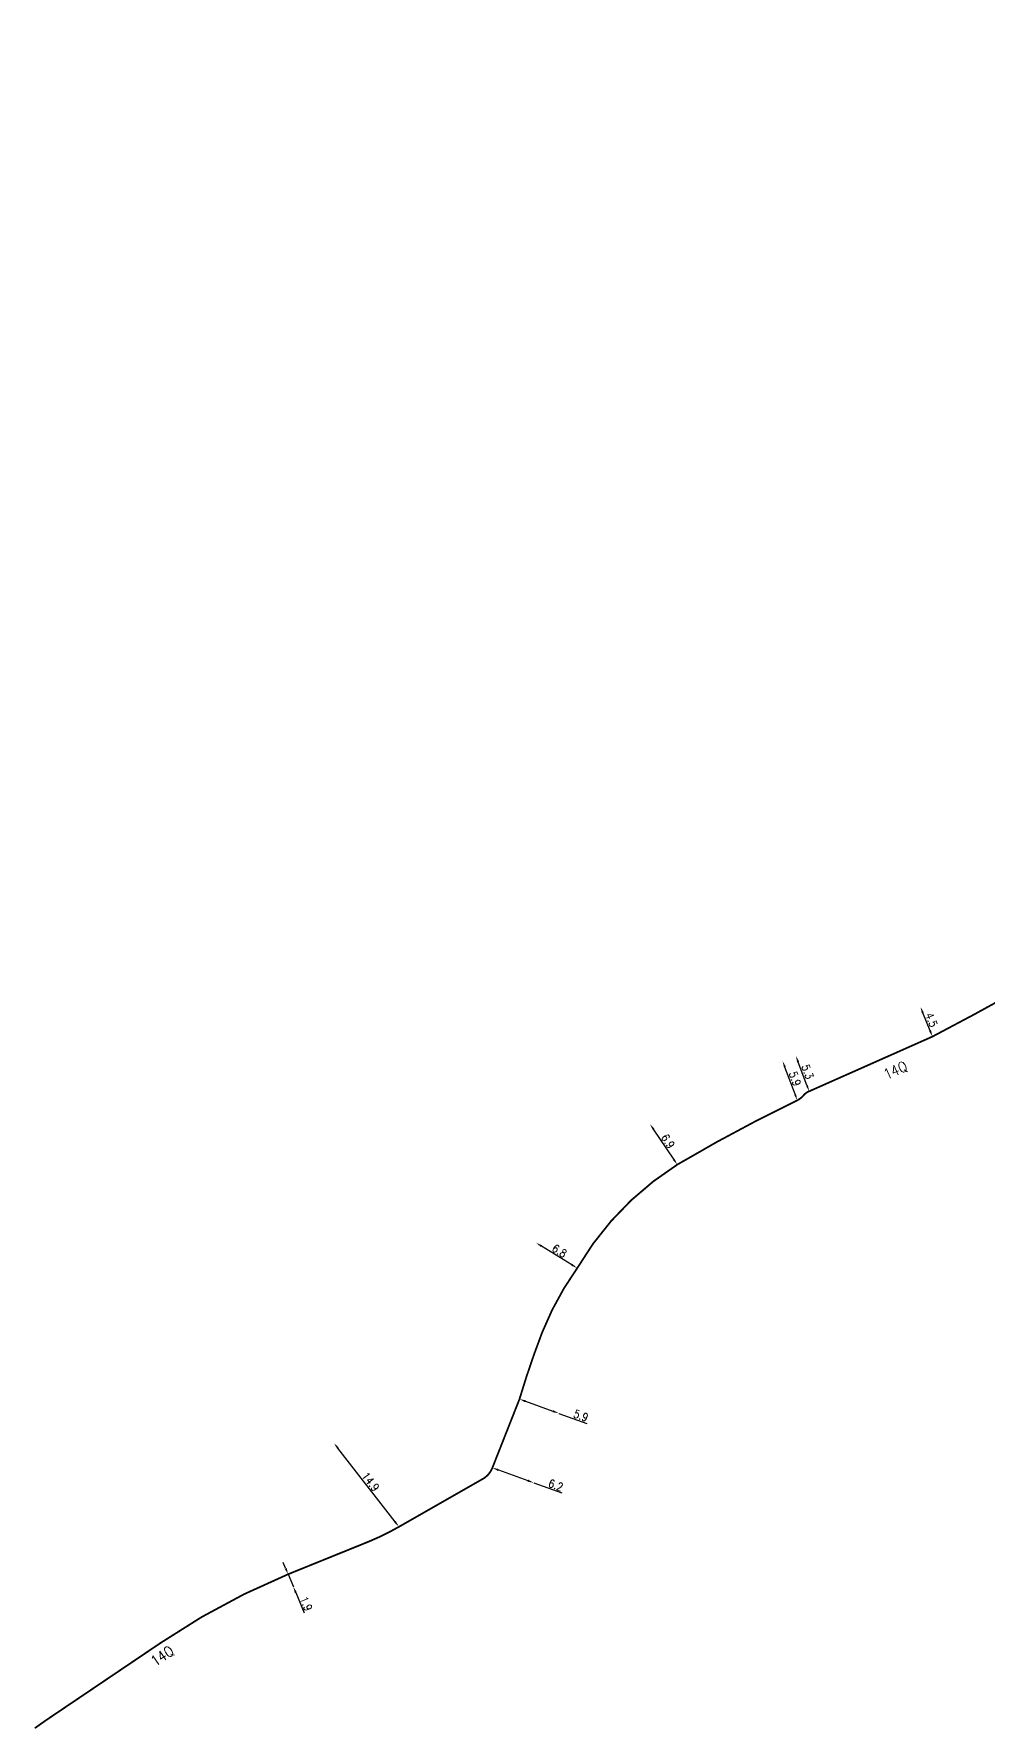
# Model space of a CAD drawing. Header units: millimetres. Extents: x 266003 to 267005, y 124000 to 124996.
# Drawn here: x 266618.1 to 266752.3, y 123999.9 to 124238.2 of the extents above; entities that cross this region are included whole.
import ezdxf

# ---------------------------------------------------------------- set-up
doc = ezdxf.new("R2010")
doc.units = ezdxf.units.MM
doc.header["$PDMODE"] = 34
doc.linetypes.add('S_ST', pattern=[14, 8, -1.5, 0, -1.5, 0, -1.5, 0, -1.5])
doc.layers.get('DEFPOINTS').update_dxf_attribs({"linetype": 'CONTINUOUS'})
doc.layers.add('S_100', color=5, linetype='CONTINUOUS')
doc.styles.get("Standard").update_dxf_attribs({"font": 'romans.shx', "width": 0.85})
doc.dimstyles.get("Standard").update_dxf_attribs({"dimtxt": 1.5, "dimasz": 1.2, "dimexe": 0.625, "dimexo": 0.625, "dimgap": 0.25, "dimtad": 1, "dimdec": 1, "dimzin": 0, "dimdsep": 46, "dimtxsty": 'Standard', "dimcen": -0.5, "dimadec": 0, "dimazin": 0, "dimtfac": 1, "dimtdec": 1, "dimtmove": 0, "dimatfit": 3, "dimfxl": 0, "dimtolj": 1, "dimtzin": 0, "dimarcsym": 0})

# ---------------------------------------------------------------- blocks, each defined once
blk = doc.blocks.new('*D17')
at = {"layer": 'DEFPOINTS', "color": 0, "linetype": 'Continuous'}
for p in [(266653.88, 124021.65), (266654.61, 124019.89), (266654.61, 124019.89)]:
    blk.add_point(p, dxfattribs=at)
at = {"layer": 'S_100', "color": 0, "linetype": 'Continuous', "lineweight": -2}
for p, q in [((266653.53, 124022.48), (266653.19, 124023.31)), ((266653.45, 124021.47), (266653.45, 124021.47)), ((266653.88, 124021.65), (266654.61, 124019.89)), ((266654.96, 124019.06), (266656.15, 124016.21))]:
    blk.add_line(p, q, dxfattribs=at)
at = {"layer": 'S_100', "color": 0, "linetype": 'Continuous'}
for points in [[(266653.67, 124022.54), (266653.39, 124022.42), (266653.88, 124021.65)], [(266655.1, 124019.12), (266654.82, 124019.01), (266654.61, 124019.89)]]:
    blk.add_solid(points, dxfattribs=at)
at = {"layer": 'S_100', "color": 0, "linetype": 'Continuous', "insert": (266656.42, 124017.51), "char_height": 1.125, "attachment_point": 5, "rotation": 292.6509}
blk.add_mtext('\\A1;1.9', dxfattribs=at)
blk = doc.blocks.new('*D18')
at = {"layer": 'DEFPOINTS', "color": 0, "linetype": 'Continuous'}
for p in [(266660.32, 124040.09), (266660.32, 124040.09), (266669.46, 124028.32)]:
    blk.add_point(p, dxfattribs=at)
at = {"layer": 'S_100', "color": 0, "linetype": 'Continuous', "lineweight": -2}
blk.add_line((266668.91, 124029.03), (266660.87, 124039.38), dxfattribs=at)
at = {"layer": 'S_100', "color": 0, "linetype": 'Continuous'}
for points in [[(266660.99, 124039.47), (266660.76, 124039.29), (266660.32, 124040.09)], [(266669.02, 124029.12), (266668.79, 124028.94), (266669.46, 124028.32)]]:
    blk.add_solid(points, dxfattribs=at)
at = {"layer": 'S_100', "color": 0, "linetype": 'Continuous', "insert": (266665.48, 124034.66), "char_height": 1.125, "attachment_point": 5, "rotation": 307.8097}
blk.add_mtext('\\A1;14.9', dxfattribs=at)
blk = doc.blocks.new('*D19')
at = {"layer": 'DEFPOINTS', "color": 0, "linetype": 'Continuous'}
for p in [(266682.59, 124036.61), (266688.42, 124034.5), (266688.42, 124034.5)]:
    blk.add_point(p, dxfattribs=at)
at = {"layer": 'S_100', "color": 0, "linetype": 'Continuous', "lineweight": -2}
for p, q in [((266683.44, 124036.31), (266687.57, 124034.81)), ((266688.42, 124034.5), (266692.36, 124033.08))]:
    blk.add_line(p, q, dxfattribs=at)
at = {"layer": 'S_100', "color": 0, "linetype": 'Continuous'}
for points in [[(266683.49, 124036.45), (266683.39, 124036.16), (266682.59, 124036.61)], [(266687.63, 124034.95), (266687.52, 124034.67), (266688.42, 124034.5)]]:
    blk.add_solid(points, dxfattribs=at)
at = {"layer": 'S_100', "color": 0, "linetype": 'Continuous', "insert": (266691.51, 124034.18), "char_height": 1.125, "attachment_point": 5, "rotation": 340.1334}
blk.add_mtext('\\A1;6.2', dxfattribs=at)
blk = doc.blocks.new('*D20')
at = {"layer": 'DEFPOINTS', "color": 0, "linetype": 'Continuous'}
for p in [(266686.4, 124046.27), (266691.95, 124044.27), (266691.95, 124044.27)]:
    blk.add_point(p, dxfattribs=at)
at = {"layer": 'S_100', "color": 0, "linetype": 'Continuous', "lineweight": -2}
for p, q in [((266687.25, 124045.97), (266691.1, 124044.58)), ((266691.95, 124044.27), (266695.88, 124042.85))]:
    blk.add_line(p, q, dxfattribs=at)
at = {"layer": 'S_100', "color": 0, "linetype": 'Continuous'}
for points in [[(266687.3, 124046.11), (266687.19, 124045.83), (266686.4, 124046.27)], [(266691.15, 124044.72), (266691.05, 124044.44), (266691.95, 124044.27)]]:
    blk.add_solid(points, dxfattribs=at)
at = {"layer": 'S_100', "color": 0, "linetype": 'Continuous', "insert": (266695.04, 124043.95), "char_height": 1.125, "attachment_point": 5, "rotation": 340.1481}
blk.add_mtext('\\A1;5.9', dxfattribs=at)
blk = doc.blocks.new('*D21')
at = {"layer": 'DEFPOINTS', "color": 0, "linetype": 'Continuous'}
for p in [(266688.73, 124068.26), (266688.73, 124068.26), (266694.52, 124064.69)]:
    blk.add_point(p, dxfattribs=at)
at = {"layer": 'S_100', "color": 0, "linetype": 'Continuous', "lineweight": -2}
blk.add_line((266693.76, 124065.16), (266689.5, 124067.79), dxfattribs=at)
at = {"layer": 'S_100', "color": 0, "linetype": 'Continuous'}
for points in [[(266689.58, 124067.91), (266689.42, 124067.66), (266688.73, 124068.26)], [(266693.83, 124065.29), (266693.68, 124065.03), (266694.52, 124064.69)]]:
    blk.add_solid(points, dxfattribs=at)
at = {"layer": 'S_100', "color": 0, "linetype": 'Continuous', "insert": (266692.02, 124067.11), "char_height": 1.125, "attachment_point": 5, "rotation": 328.3442}
blk.add_mtext('\\A1;6.8', dxfattribs=at)
blk = doc.blocks.new('*D22')
at = {"layer": 'DEFPOINTS', "color": 0, "linetype": 'Continuous'}
for p in [(266704.74, 124084.97), (266704.74, 124084.97), (266708.58, 124079.24)]:
    blk.add_point(p, dxfattribs=at)
at = {"layer": 'S_100', "color": 0, "linetype": 'Continuous', "lineweight": -2}
blk.add_line((266708.08, 124079.99), (266705.24, 124084.22), dxfattribs=at)
at = {"layer": 'S_100', "color": 0, "linetype": 'Continuous'}
for points in [[(266705.36, 124084.31), (266705.12, 124084.14), (266704.74, 124084.97)], [(266708.21, 124080.07), (266707.96, 124079.91), (266708.58, 124079.24)]]:
    blk.add_solid(points, dxfattribs=at)
at = {"layer": 'S_100', "color": 0, "linetype": 'Continuous', "insert": (266707.28, 124082.53), "char_height": 1.125, "attachment_point": 5, "rotation": 303.8676}
blk.add_mtext('\\A1;6.9', dxfattribs=at)
blk = doc.blocks.new('*D23')
at = {"layer": 'DEFPOINTS', "color": 0, "linetype": 'Continuous'}
for p in [(266723.39, 124093.82), (266723.39, 124093.82), (266725.46, 124088.29)]:
    blk.add_point(p, dxfattribs=at)
at = {"layer": 'S_100', "color": 0, "linetype": 'Continuous', "lineweight": -2}
for p, q in [((266722.95, 124093.65), (266722.95, 124093.65)), ((266725.14, 124089.13), (266723.71, 124092.97)), ((266725.02, 124088.13), (266725.02, 124088.13))]:
    blk.add_line(p, q, dxfattribs=at)
at = {"layer": 'S_100', "color": 0, "linetype": 'Continuous'}
for points in [[(266723.85, 124093.02), (266723.57, 124092.92), (266723.39, 124093.82)], [(266725.28, 124089.18), (266725, 124089.08), (266725.46, 124088.29)]]:
    blk.add_solid(points, dxfattribs=at)
at = {"layer": 'S_100', "color": 0, "linetype": 'Continuous', "insert": (266725.13, 124091.32), "char_height": 1.125, "attachment_point": 5, "rotation": 290.5187}
blk.add_mtext('\\A1;5.9', dxfattribs=at)
blk = doc.blocks.new('*D24')
at = {"layer": 'DEFPOINTS', "color": 0, "linetype": 'Continuous'}
for p in [(266725.26, 124094.52), (266725.26, 124094.52), (266727.12, 124089.55)]:
    blk.add_point(p, dxfattribs=at)
at = {"layer": 'S_100', "color": 0, "linetype": 'Continuous', "lineweight": -2}
blk.add_line((266726.81, 124090.4), (266725.58, 124093.67), dxfattribs=at)
at = {"layer": 'S_100', "color": 0, "linetype": 'Continuous'}
for points in [[(266725.72, 124093.73), (266725.44, 124093.62), (266725.26, 124094.52)], [(266726.95, 124090.45), (266726.67, 124090.34), (266727.12, 124089.55)]]:
    blk.add_solid(points, dxfattribs=at)
at = {"layer": 'S_100', "color": 0, "linetype": 'Continuous', "insert": (266726.9, 124092.3), "char_height": 1.125, "attachment_point": 5, "rotation": 290.5187}
blk.add_mtext('\\A1;5.3', dxfattribs=at)
blk = doc.blocks.new('*D25')
at = {"layer": 'DEFPOINTS', "color": 0, "linetype": 'Continuous'}
for p in [(266742.77, 124101.42), (266742.77, 124101.42), (266744.46, 124097.25)]:
    blk.add_point(p, dxfattribs=at)
at = {"layer": 'S_100', "color": 0, "linetype": 'Continuous', "lineweight": -2}
blk.add_line((266744.12, 124098.08), (266743.11, 124100.58), dxfattribs=at)
at = {"layer": 'S_100', "color": 0, "linetype": 'Continuous'}
for points in [[(266743.25, 124100.64), (266742.97, 124100.53), (266742.77, 124101.42)], [(266744.26, 124098.14), (266743.98, 124098.02), (266744.46, 124097.25)]]:
    blk.add_solid(points, dxfattribs=at)
at = {"layer": 'S_100', "color": 0, "linetype": 'Continuous', "insert": (266744.31, 124099.61), "char_height": 1.125, "attachment_point": 5, "rotation": 292.0016}
blk.add_mtext('\\A1;4.5', dxfattribs=at)

msp = doc.modelspace()

# ---------------------------------------------------------------- linework, layer by layer
at = {"layer": 'S_100', "linetype": 'S_ST', "const_width": 0.25, "flags": 128}
msp.add_lwpolyline([(267000, 124686.35), (266999.54, 124686), (266991.1, 124679.73, 0.012546), (266978.48, 124669.88, 0.063186), (266973.62, 124664.53), (266968.84, 124658.84), (266963.83, 124653.14, 0.036032), (266958.94, 124646.22, 0.037505), (266951.14, 124633.07), (266943.33, 124617.61), (266937.53, 124604.87), (266930.32, 124589.1), (266918.85, 124563.97), (266914.78, 124554.45, 0.073496), (266912.39, 124545.33, 0.013726), (266911.63, 124536.21, 0.097797), (266913.35, 124523.98), (266915.03, 124517.71, 0.096729), (266917.61, 124511.6), (266925.05, 124502.89), (266946.83, 124478.57), (266951.88, 124473.1, -0.048188), (266954.43, 124469.26, -0.121425), (266960.11, 124446.75, -0.046093), (266959.31, 124437.63, -0.034267), (266957.44, 124430.2), (266955.32, 124423.7), (266953.19, 124417.05), (266944.1, 124391.12), (266937.2, 124372.34), (266933.02, 124361.23, 0.020717), (266930.21, 124353.57), (266924.48, 124334.38), (266923.55, 124331.47, 0.060049), (266921.41, 124320.97, -0.080208), (266919.59, 124314.79), (266914.54, 124304.29, -0.033297), (266908.03, 124293.25, 0.065235), (266907.36, 124292.17, -0.044548), (266906.6, 124290.8), (266893.87, 124272.23), (266884.14, 124258.03), (266877.99, 124249.28), (266867, 124233.32), (266855.51, 124216.96), (266852.86, 124213.07, -0.076949), (266852.2, 124212.28, 0.065938), (266851.53, 124211.46), (266841.75, 124197.04), (266830.29, 124180.65), (266816.47, 124160.44), (266815.1, 124158.59), (266808.92, 124150.51), (266805.4, 124146.03, -0.012696), (266792.33, 124132.18, -0.016056), (266777.95, 124118.46, -0.051786), (266761.83, 124106.79, -0.010437), (266744.46, 124097.25), (266727.12, 124089.55, 0.128024), (266726.29, 124088.93, -0.092005), (266725.46, 124088.29, 0.02124), (266708.58, 124079.24, 0.121051), (266694.52, 124064.69, 0.060898), (266689.61, 124055.7, 0.019758), (266686.4, 124046.27), (266682.59, 124036.61, -0.17734), (266681.17, 124035.01), (266669.46, 124028.32, -0.031901), (266665.24, 124026.25), (266653.88, 124021.65, 0.051593), (266635.98, 124012.01), (266620.6, 124001.63, 0.010577), (266618.27, 124000)], format="xyb", dxfattribs=at)

# ---------------------------------------------------------------- texts
at = {"layer": 'S_100', "linetype": 'Continuous', "width": 0.85}
for rotation, p in [(24.0275, (266738, 124091.14)), (34.0041, (266635.19, 124008.6))]:
    msp.add_text('14Q', height=1.5, rotation=rotation, dxfattribs=at).set_placement(p)

# ---------------------------------------------------------------- dimensions: what is measured, and where the dimension line sits
at = {"layer": 'S_100', "linetype": 'Continuous'}
for p1, p2, picture, middle in [((266744.46, 124097.25), (266742.77, 124101.42), '*D25', (266744.31, 124099.61)), ((266725.46, 124088.29), (266723.39, 124093.82), '*D23', (266725.13, 124091.32)), ((266727.12, 124089.55), (266725.26, 124094.52), '*D24', (266726.9, 124092.3)), ((266708.58, 124079.24), (266704.74, 124084.97), '*D22', (266707.28, 124082.53)), ((266694.52, 124064.69), (266688.73, 124068.26), '*D21', (266692.02, 124067.11)), ((266669.46, 124028.32), (266660.32, 124040.09), '*D18', (266665.48, 124034.66)), ((266653.88, 124021.65), (266654.61, 124019.89), '*D17', (266656.42, 124017.51))]:
    dim = msp.add_aligned_dim(p1=p1, p2=p2, distance=0, dimstyle='Standard', override={"dimscale": 0.75}, dxfattribs=at)
    dim.commit()
    dim.dimension.update_dxf_attribs({"geometry": picture, "text_midpoint": middle})
for base, p1, p2, angle, picture, middle in [((266691.95, 124044.27), (266686.4, 124046.27), (266691.95, 124044.27), 340.1481, '*D20', (266694.79, 124043.25)), ((266688.42, 124034.5), (266682.59, 124036.61), (266688.42, 124034.5), 340.1334, '*D19', (266691.26, 124033.48))]:
    dim = msp.add_linear_dim(base=base, p1=p1, p2=p2, angle=angle, dimstyle='Standard', override={"dimscale": 0.75}, dxfattribs=at)
    dim.commit()
    dim.dimension.update_dxf_attribs({"geometry": picture, "text_midpoint": middle, "dimtype": 161})

doc.saveas('drawing.dxf')
